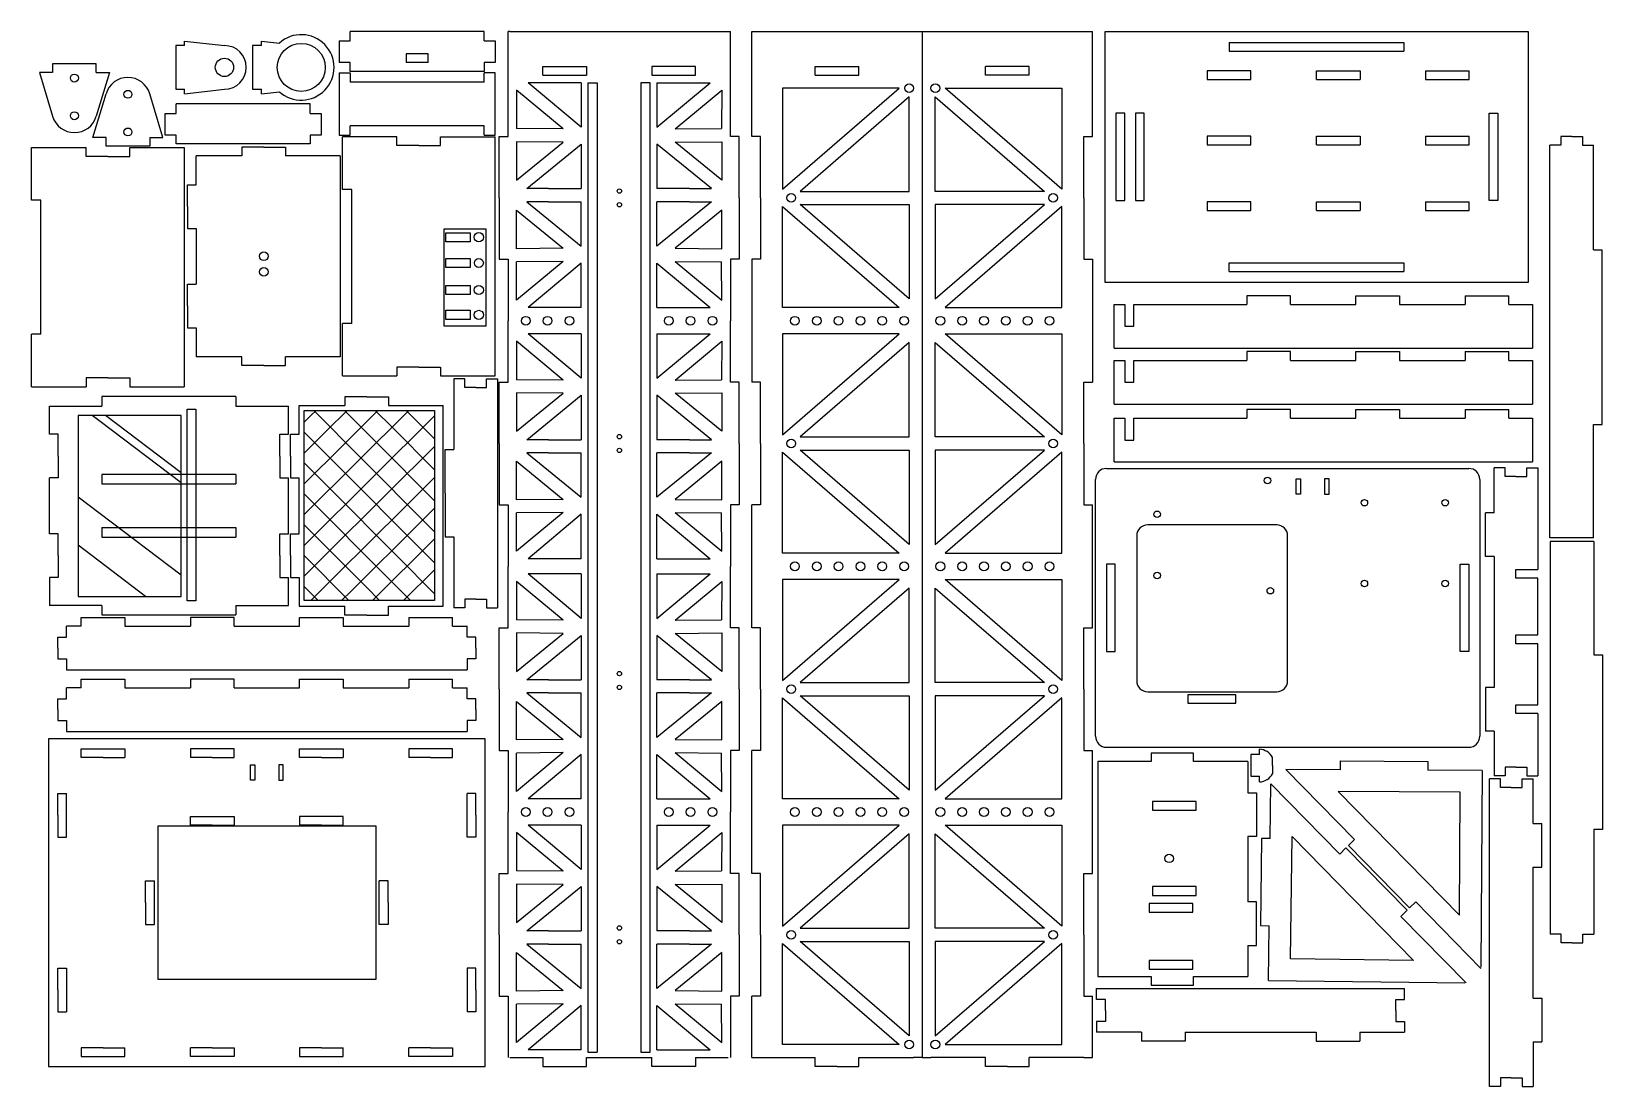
# Model space of a CAD drawing. Header units: inches. Extents: x 7 to 726, y 6 to 489.
import ezdxf

# ---------------------------------------------------------------- set-up
doc = ezdxf.new("R2010")
doc.units = ezdxf.units.IN
doc.header["$MEASUREMENT"] = 0

msp = doc.modelspace()

# ---------------------------------------------------------------- linework, layer by layer
for p, q in [((214.16, 489.46), (152.77, 489.46)), ((152.77, 485.16), (152.77, 489.46)), ((214.16, 485.16), (214.16, 489.46)), ((225.11, 469.46), (225.11, 489.46)), ((225.99, 489.46), (225.11, 489.46)), ((225.99, 489.46), (325.99, 489.46)), ((325.99, 489.46), (326.99, 489.46)), ((326.99, 469.46), (326.99, 489.46)), ((336.83, 469.46), (336.83, 489.46)), ((336.83, 489.46), (340.83, 489.46)), ((340.83, 489.46), (488.83, 489.46)), ((414.83, 489.46), (414.83, 19.46)), ((414.83, 489.46), (414.83, 19.46)), ((488.83, 489.46), (492.83, 489.46)), ((492.83, 469.46), (492.83, 489.46)), ((498.56, 469.46), (498.56, 489.46)), ((498.56, 489.46), (665.36, 489.46)), ((665.36, 489.46), (692.36, 489.46)), ((692.36, 489.46), (692.36, 374.46)), ((147.77, 485.16), (152.77, 485.16)), ((147.77, 485.16), (147.77, 475.16)), ((214.16, 485.16), (219.16, 485.16)), ((219.16, 485.16), (219.16, 475.16)), ((152.77, 475.16), (147.77, 475.16)), ((152.77, 471.16), (152.77, 475.16)), ((219.16, 475.16), (214.16, 475.16)), ((214.16, 475.16), (214.16, 471.16)), ((16.52, 470.58), (10.5, 470.58)), ((10.5, 470.58), (16.5, 450.58)), ((36.52, 474.58), (16.52, 474.58)), ((16.52, 474.58), (16.52, 470.58)), ((36.52, 470.58), (36.52, 474.58)), ((36.52, 470.58), (42.54, 470.58)), ((42.54, 470.58), (36.54, 450.58)), ((147.8, 470.53), (152.8, 470.53)), ((147.8, 470.53), (147.8, 441.93)), ((214.16, 471.16), (152.77, 471.16)), ((152.8, 470.53), (152.8, 466.23)), ((214.18, 466.23), (214.18, 470.53)), ((219.18, 470.53), (214.18, 470.53)), ((219.18, 441.93), (219.18, 470.53)), ((225.11, 441.34), (225.11, 469.46)), ((326.99, 441.34), (326.99, 469.46)), ((336.83, 441.34), (336.83, 469.46)), ((492.83, 441.34), (492.83, 469.46)), ((498.56, 439.46), (498.56, 469.46)), ((35, 440.92), (41, 460.92)), ((67.04, 440.92), (61.04, 460.92)), ((214.18, 466.23), (152.8, 466.23)), ((134.52, 456.23), (73.13, 456.23)), ((73.13, 451.93), (73.13, 456.23)), ((134.52, 451.93), (134.52, 456.23)), ((68.13, 441.93), (68.13, 451.93)), ((68.13, 451.93), (73.13, 451.93)), ((134.52, 451.93), (139.52, 451.93)), ((139.52, 451.93), (139.52, 441.93)), ((214.18, 446.23), (152.8, 446.23)), ((152.8, 441.93), (152.8, 446.23)), ((214.18, 441.93), (214.18, 446.23)), ((41.02, 440.92), (35, 440.92)), ((41.02, 436.92), (41.02, 440.92)), ((61.02, 440.92), (61.02, 436.92)), ((61.02, 440.92), (67.04, 440.92)), ((73.13, 441.93), (68.13, 441.93)), ((73.13, 437.93), (73.13, 441.93)), ((139.52, 441.93), (134.52, 441.93)), ((134.52, 441.93), (134.52, 437.93)), ((147.8, 441.93), (152.8, 441.93)), ((174.26, 441.16), (149.26, 441.16)), ((149.26, 417.1), (149.26, 441.16)), ((174.26, 437.16), (174.26, 441.16)), ((194.26, 437.16), (194.26, 441.16)), ((194.26, 441.16), (219.26, 441.16)), ((214.18, 441.93), (219.18, 441.93)), ((219.26, 331.66), (219.26, 441.16)), ((221.11, 413.21), (221.11, 441.34)), ((221.11, 441.34), (225.11, 441.34)), ((330.99, 441.34), (326.99, 441.34)), ((330.99, 413.21), (330.99, 441.34)), ((340.83, 441.34), (336.83, 441.34)), ((340.83, 413.21), (340.83, 441.34)), ((488.83, 413.21), (488.83, 441.34)), ((488.83, 441.34), (492.83, 441.34)), ((498.56, 374.46), (498.56, 439.46)), ((712.29, 441.29), (707.29, 441.29)), ((707.29, 441.29), (707.29, 437.29)), ((712.29, 441.29), (717.29, 441.29)), ((717.29, 441.29), (717.29, 437.29)), ((6.83, 412.18), (6.83, 436.24)), ((6.83, 436.24), (31.83, 436.24)), ((31.83, 432.24), (31.83, 436.24)), ((41.83, 432.24), (31.83, 432.24)), ((61.02, 436.92), (41.02, 436.92)), ((41.83, 432.24), (51.83, 432.24)), ((51.83, 432.24), (51.83, 436.24)), ((51.83, 436.24), (76.83, 436.24)), ((134.52, 437.93), (73.13, 437.93)), ((76.83, 436.24), (76.83, 326.74)), ((103.27, 432.49), (82.27, 432.49)), ((82.27, 419.26), (82.27, 432.49)), ((113.27, 436.49), (103.27, 436.49)), ((103.27, 436.49), (103.27, 432.49)), ((113.27, 436.49), (123.27, 436.49)), ((123.27, 436.49), (123.27, 432.49)), ((148.27, 432.49), (123.27, 432.49)), ((148.27, 432.49), (148.27, 340.49)), ((184.26, 437.16), (174.26, 437.16)), ((184.26, 437.16), (194.26, 437.16)), ((707.29, 437.29), (702.29, 437.29)), ((702.29, 257.49), (702.29, 437.29)), ((717.29, 437.29), (722.29, 437.29)), ((722.29, 389.39), (722.29, 437.29)), ((78.27, 409.26), (78.27, 419.26)), ((78.27, 419.26), (82.27, 419.26)), ((11.13, 412.18), (6.83, 412.18)), ((11.13, 350.8), (11.13, 412.18)), ((153.56, 417.1), (149.26, 417.1)), ((153.56, 355.72), (153.56, 417.1)), ((221.11, 413.21), (221.11, 385.09)), ((330.99, 413.21), (330.99, 385.09)), ((340.83, 413.21), (340.83, 385.09)), ((488.83, 413.21), (488.83, 385.09)), ((78.27, 409.26), (78.27, 399.26)), ((78.27, 399.26), (82.27, 399.26)), ((82.27, 399.26), (82.27, 373.71)), ((722.29, 389.39), (726.29, 389.39)), ((726.29, 309.39), (726.29, 389.39)), ((221.11, 385.09), (225.11, 385.09)), ((225.11, 385.09), (225.11, 356.96)), ((330.99, 385.09), (326.99, 385.09)), ((326.99, 385.09), (326.99, 356.96)), ((340.83, 385.09), (336.83, 385.09)), ((336.83, 385.09), (336.83, 328.84)), ((488.83, 385.09), (492.83, 385.09)), ((492.83, 385.09), (492.83, 328.84)), ((555.36, 374.46), (498.56, 374.46)), ((692.36, 374.46), (555.36, 374.46)), ((78.27, 363.71), (78.27, 373.71)), ((78.27, 373.71), (82.27, 373.71)), ((583.48, 368.41), (563.48, 368.41)), ((563.48, 368.41), (563.48, 364.41)), ((583.48, 364.41), (583.48, 368.41)), ((613.48, 368.41), (633.48, 368.41)), ((613.48, 364.41), (613.48, 368.41)), ((633.48, 368.41), (633.48, 364.41)), ((663.48, 368.41), (663.48, 364.41)), ((663.48, 368.41), (683.48, 368.41)), ((683.48, 364.41), (683.48, 368.41)), ((78.27, 363.71), (78.27, 353.71)), ((502.69, 364.41), (507.69, 364.41)), ((502.69, 344.41), (502.69, 364.41)), ((502.69, 364.41), (507.69, 364.41)), ((507.69, 364.41), (507.69, 354.41)), ((511.69, 354.41), (511.69, 364.41)), ((511.69, 364.41), (563.48, 364.41)), ((583.48, 364.41), (613.48, 364.41)), ((633.48, 364.41), (663.48, 364.41)), ((683.48, 364.41), (694.27, 364.41)), ((694.27, 364.41), (694.27, 344.41)), ((78.27, 353.71), (82.27, 353.71)), ((82.27, 353.71), (82.27, 340.49)), ((153.56, 355.72), (149.26, 355.72)), ((149.26, 331.66), (149.26, 355.72)), ((225.11, 328.84), (225.11, 356.96)), ((326.99, 328.84), (326.99, 356.96)), ((507.69, 354.41), (511.69, 354.41)), ((11.13, 350.8), (6.83, 350.8)), ((6.83, 326.74), (6.83, 350.8)), ((103.27, 340.49), (82.27, 340.49)), ((103.27, 336.49), (103.27, 340.49)), ((123.27, 336.49), (123.27, 340.49)), ((148.27, 340.49), (123.27, 340.49)), ((502.69, 344.41), (694.27, 344.41)), ((502.69, 338.79), (507.69, 338.79)), ((502.69, 318.79), (502.69, 338.79)), ((502.69, 338.79), (507.69, 338.79)), ((507.69, 338.79), (507.69, 328.79)), ((511.69, 338.79), (563.48, 338.79)), ((511.69, 328.79), (511.69, 338.79)), ((583.48, 342.79), (563.48, 342.79)), ((563.48, 342.79), (563.48, 338.79)), ((583.48, 338.79), (583.48, 342.79)), ((583.48, 338.79), (613.48, 338.79)), ((613.48, 342.79), (633.48, 342.79)), ((613.48, 338.79), (613.48, 342.79)), ((633.48, 342.79), (633.48, 338.79)), ((633.48, 338.79), (663.48, 338.79)), ((663.48, 342.79), (663.48, 338.79)), ((663.48, 342.79), (683.48, 342.79)), ((683.48, 338.79), (683.48, 342.79)), ((683.48, 338.79), (694.27, 338.79)), ((694.27, 338.79), (694.27, 318.79)), ((113.27, 336.49), (103.27, 336.49)), ((113.27, 336.49), (123.27, 336.49)), ((149.26, 331.66), (174.26, 331.66)), ((184.26, 335.66), (174.26, 335.66)), ((174.26, 335.66), (174.26, 331.66)), ((184.26, 335.66), (194.26, 335.66)), ((194.26, 335.66), (194.26, 331.66)), ((194.26, 331.66), (219.26, 331.66)), ((6.83, 326.74), (31.83, 326.74)), ((41.83, 330.74), (31.83, 330.74)), ((31.83, 330.74), (31.83, 326.74)), ((41.83, 330.74), (51.83, 330.74)), ((51.83, 330.74), (51.83, 326.74)), ((51.83, 326.74), (76.83, 326.74)), ((205.33, 330.41), (200.33, 330.41)), ((200.33, 330.41), (200.33, 297.91)), ((205.33, 326.41), (205.33, 330.41)), ((210.33, 326.41), (205.33, 326.41)), ((210.33, 326.41), (215.33, 326.41)), ((215.33, 326.41), (215.33, 330.41)), ((215.33, 330.41), (220.33, 330.41)), ((220.33, 330.41), (220.33, 225.41)), ((221.11, 300.71), (221.11, 328.84)), ((221.11, 328.84), (225.11, 328.84)), ((330.99, 328.84), (326.99, 328.84)), ((330.99, 300.71), (330.99, 328.84)), ((340.83, 328.84), (336.83, 328.84)), ((340.83, 300.71), (340.83, 328.84)), ((488.83, 300.71), (488.83, 328.84)), ((488.83, 328.84), (492.83, 328.84)), ((507.69, 328.79), (511.69, 328.79)), ((15.07, 317.89), (39.13, 317.89)), ((15.07, 304.97), (15.07, 317.89)), ((100.51, 322.19), (39.13, 322.19)), ((39.13, 322.19), (39.13, 317.89)), ((100.51, 322.19), (100.51, 317.89)), ((100.51, 317.89), (124.57, 317.89)), ((124.57, 304.97), (124.57, 317.89)), ((129.45, 318.17), (150.45, 318.17)), ((129.45, 304.95), (129.45, 318.17)), ((160.45, 322.17), (150.45, 322.17)), ((150.45, 322.17), (150.45, 318.17)), ((160.45, 322.17), (170.45, 322.17)), ((170.45, 322.17), (170.45, 318.17)), ((170.45, 318.17), (195.45, 318.17)), ((195.45, 226.17), (195.45, 318.17)), ((502.69, 318.79), (694.27, 318.79)), ((502.69, 312.26), (507.69, 312.26)), ((502.69, 292.26), (502.69, 312.26)), ((502.69, 312.26), (507.69, 312.26)), ((507.69, 312.26), (507.69, 302.26)), ((511.69, 312.26), (563.48, 312.26)), ((511.69, 302.26), (511.69, 312.26)), ((583.48, 316.26), (563.48, 316.26)), ((563.48, 316.26), (563.48, 312.26)), ((583.48, 312.26), (583.48, 316.26)), ((583.48, 312.26), (613.48, 312.26)), ((613.48, 316.26), (633.48, 316.26)), ((613.48, 312.26), (613.48, 316.26)), ((633.48, 316.26), (633.48, 312.26)), ((633.48, 312.26), (663.48, 312.26)), ((663.48, 316.26), (663.48, 312.26)), ((663.48, 316.26), (683.48, 316.26)), ((683.48, 312.26), (683.48, 316.26)), ((683.48, 312.26), (694.27, 312.26)), ((694.27, 312.26), (694.27, 292.26)), ((19.07, 304.97), (15.07, 304.97)), ((19.07, 294.97), (19.07, 304.97)), ((120.57, 294.97), (120.57, 304.97)), ((120.57, 304.97), (124.57, 304.97)), ((125.45, 294.95), (125.45, 304.95)), ((125.45, 304.95), (129.45, 304.95)), ((507.69, 302.26), (511.69, 302.26)), ((722.29, 257.49), (722.29, 309.39)), ((722.29, 309.39), (726.29, 309.39)), ((196.33, 277.91), (196.33, 297.91)), ((196.33, 297.91), (200.33, 297.91)), ((221.11, 300.71), (221.11, 272.59)), ((330.99, 300.71), (330.99, 272.59)), ((340.83, 300.71), (340.83, 272.59)), ((488.83, 300.71), (488.83, 272.59)), ((19.07, 294.97), (19.07, 284.97)), ((120.57, 294.97), (120.57, 284.97)), ((125.45, 294.95), (125.45, 284.95)), ((499.21, 289.3), (665.16, 289.3)), ((502.69, 292.26), (694.27, 292.26)), ((676.77, 269.04), (676.77, 289.54)), ((681.77, 289.54), (676.77, 289.54)), ((681.77, 285.54), (681.77, 289.54)), ((691.77, 285.54), (691.77, 289.54)), ((691.77, 289.54), (696.77, 289.54)), ((696.77, 289.54), (696.77, 243.04)), ((19.07, 284.97), (15.07, 284.97)), ((15.07, 259.41), (15.07, 284.97)), ((120.57, 284.97), (124.57, 284.97)), ((124.57, 259.41), (124.57, 284.97)), ((125.45, 284.95), (129.45, 284.95)), ((129.45, 259.39), (129.45, 284.95)), ((494.21, 166.61), (494.21, 284.3)), ((670.16, 284.3), (670.16, 166.61)), ((686.77, 285.54), (681.77, 285.54)), ((686.77, 285.54), (691.77, 285.54)), ((196.33, 277.91), (196.33, 257.91)), ((221.11, 272.59), (225.11, 272.59)), ((225.11, 272.59), (225.11, 244.46)), ((330.99, 272.59), (326.99, 272.59)), ((326.99, 272.59), (326.99, 244.46)), ((340.83, 272.59), (336.83, 272.59)), ((336.83, 216.34), (336.83, 272.59)), ((488.83, 272.59), (492.83, 272.59)), ((492.83, 216.34), (492.83, 272.59)), ((676.77, 269.04), (672.77, 269.04)), ((672.77, 249.04), (672.77, 269.04)), ((19.07, 259.41), (15.07, 259.41)), ((19.07, 249.41), (19.07, 259.41)), ((120.57, 249.41), (120.57, 259.41)), ((120.57, 259.41), (124.57, 259.41)), ((125.45, 249.39), (125.45, 259.39)), ((125.45, 259.39), (129.45, 259.39)), ((196.33, 257.91), (200.33, 257.91)), ((200.33, 257.91), (200.33, 225.41)), ((722.29, 257.49), (702.29, 257.49)), ((702.44, 255.85), (702.44, 76.05)), ((722.44, 255.85), (702.44, 255.85)), ((722.44, 255.85), (722.44, 203.95)), ((19.07, 249.41), (19.07, 239.41)), ((120.57, 249.41), (120.57, 239.41)), ((125.45, 249.39), (125.45, 239.39)), ((676.77, 249.04), (672.77, 249.04)), ((676.77, 249.04), (676.77, 189.04)), ((19.07, 239.41), (15.07, 239.41)), ((15.07, 239.41), (15.07, 226.49)), ((120.57, 239.41), (124.57, 239.41)), ((124.57, 226.49), (124.57, 239.41)), ((125.45, 239.39), (129.45, 239.39)), ((129.45, 239.39), (129.45, 226.17)), ((225.11, 216.34), (225.11, 244.46)), ((326.99, 216.34), (326.99, 244.46)), ((686.77, 239.04), (686.77, 243.04)), ((686.77, 243.04), (696.77, 243.04)), ((696.77, 239.04), (686.77, 239.04)), ((696.77, 213.04), (696.77, 239.04)), ((39.13, 226.49), (15.07, 226.49)), ((39.13, 226.49), (39.13, 222.19)), ((100.51, 226.49), (100.51, 222.19)), ((100.51, 226.49), (124.57, 226.49)), ((129.45, 226.17), (150.45, 226.17)), ((150.45, 222.17), (150.45, 226.17)), ((170.45, 222.17), (170.45, 226.17)), ((170.45, 226.17), (195.45, 226.17)), ((205.33, 225.41), (200.33, 225.41)), ((210.33, 229.41), (205.33, 229.41)), ((205.33, 229.41), (205.33, 225.41)), ((210.33, 229.41), (215.33, 229.41)), ((215.33, 229.41), (215.33, 225.41)), ((215.33, 225.41), (220.33, 225.41)), ((29.65, 217.04), (22.86, 217.04)), ((22.86, 212.04), (22.86, 217.04)), ((29.65, 221.04), (49.65, 221.04)), ((29.65, 217.04), (29.65, 221.04)), ((39.13, 222.19), (100.51, 222.19)), ((49.65, 221.04), (49.65, 217.04)), ((49.65, 217.04), (79.65, 217.04)), ((99.65, 221.04), (79.65, 221.04)), ((79.65, 221.04), (79.65, 217.04)), ((99.65, 217.04), (99.65, 221.04)), ((99.65, 217.04), (129.65, 217.04)), ((129.65, 221.04), (149.65, 221.04)), ((129.65, 217.04), (129.65, 221.04)), ((149.65, 221.04), (149.65, 217.04)), ((149.65, 217.04), (179.65, 217.04)), ((160.45, 222.17), (150.45, 222.17)), ((160.45, 222.17), (170.45, 222.17)), ((179.65, 221.04), (179.65, 217.04)), ((179.65, 221.04), (199.65, 221.04)), ((199.65, 217.04), (199.65, 221.04)), ((199.65, 217.04), (206.44, 217.04)), ((206.44, 212.04), (206.44, 217.04)), ((221.11, 188.21), (221.11, 216.34)), ((221.11, 216.34), (225.11, 216.34)), ((330.99, 216.34), (326.99, 216.34)), ((330.99, 188.21), (330.99, 216.34)), ((340.83, 216.34), (336.83, 216.34)), ((340.83, 188.21), (340.83, 216.34)), ((488.83, 188.21), (488.83, 216.34)), ((488.83, 216.34), (492.83, 216.34)), ((18.86, 207.04), (18.86, 212.04)), ((18.86, 212.04), (22.86, 212.04)), ((210.44, 212.04), (206.44, 212.04)), ((210.44, 207.04), (210.44, 212.04)), ((686.77, 209.04), (686.77, 213.04)), ((686.77, 213.04), (696.77, 213.04)), ((696.77, 209.04), (686.77, 209.04)), ((696.77, 181.04), (696.77, 209.04)), ((18.86, 207.04), (18.86, 202.04)), ((18.86, 202.04), (22.86, 202.04)), ((22.86, 202.04), (22.86, 197.04)), ((210.44, 202.04), (206.44, 202.04)), ((206.44, 202.04), (206.44, 197.04)), ((210.44, 207.04), (210.44, 202.04)), ((722.44, 203.95), (726.44, 203.95)), ((726.44, 203.95), (726.44, 123.95)), ((22.86, 197.04), (206.44, 197.04)), ((29.65, 188.83), (22.86, 188.83)), ((22.86, 183.83), (22.86, 188.83)), ((29.65, 192.83), (49.65, 192.83)), ((29.65, 188.83), (29.65, 192.83)), ((49.65, 192.83), (49.65, 188.83)), ((49.65, 188.83), (79.65, 188.83)), ((99.65, 192.83), (79.65, 192.83)), ((79.65, 192.83), (79.65, 188.83)), ((99.65, 188.83), (99.65, 192.83)), ((99.65, 188.83), (129.65, 188.83)), ((129.65, 192.83), (149.65, 192.83)), ((129.65, 188.83), (129.65, 192.83)), ((149.65, 192.83), (149.65, 188.83)), ((149.65, 188.83), (179.65, 188.83)), ((179.65, 192.83), (179.65, 188.83)), ((179.65, 192.83), (199.65, 192.83)), ((199.65, 188.83), (199.65, 192.83)), ((199.65, 188.83), (206.44, 188.83)), ((206.44, 183.83), (206.44, 188.83)), ((221.11, 188.21), (221.11, 160.09)), ((330.99, 188.21), (330.99, 160.09)), ((340.83, 188.21), (340.83, 160.09)), ((488.83, 188.21), (488.83, 160.09)), ((676.77, 189.04), (672.77, 189.04)), ((672.77, 189.04), (672.77, 169.04)), ((18.86, 178.83), (18.86, 183.83)), ((18.86, 183.83), (22.86, 183.83)), ((210.44, 183.83), (206.44, 183.83)), ((210.44, 178.83), (210.44, 183.83)), ((686.77, 177.04), (686.77, 181.04)), ((686.77, 181.04), (696.77, 181.04)), ((18.86, 178.83), (18.86, 173.83)), ((18.86, 173.83), (22.86, 173.83)), ((22.86, 173.83), (22.86, 168.83)), ((210.44, 173.83), (206.44, 173.83)), ((206.44, 173.83), (206.44, 168.83)), ((210.44, 178.83), (210.44, 173.83)), ((696.77, 177.04), (686.77, 177.04)), ((696.77, 177.04), (696.77, 148.54)), ((22.86, 168.83), (206.44, 168.83)), ((676.77, 169.04), (672.77, 169.04)), ((676.77, 169.04), (676.77, 148.54)), ((214.65, 165.46), (14.65, 165.46)), ((14.65, 165.46), (14.65, 15.46)), ((214.65, 15.46), (214.65, 165.46)), ((221.11, 160.09), (225.11, 160.09)), ((225.11, 160.09), (225.11, 131.96)), ((330.99, 160.09), (326.99, 160.09)), ((326.99, 160.09), (326.99, 131.96)), ((340.83, 160.09), (336.83, 160.09)), ((336.83, 103.84), (336.83, 160.09)), ((488.83, 160.09), (492.83, 160.09)), ((492.83, 103.84), (492.83, 160.09)), ((499.21, 161.61), (665.16, 161.61)), ((569.28, 158.34), (565.28, 158.34)), ((565.28, 158.34), (565.28, 148.34)), ((569.28, 158.34), (569.28, 160.72)), ((575.32, 153.22), (575.32, 156.97)), ((575.32, 153.22), (575.32, 149.48)), ((606.33, 151.33), (581.33, 151.49)), ((612.84, 119.36), (581.33, 151.49)), ((606.33, 151.33), (606.36, 155.33)), ((606.36, 155.33), (646.36, 155.07)), ((646.36, 155.07), (646.33, 151.07)), ((686.77, 152.54), (681.77, 152.54)), ((681.77, 152.54), (681.77, 148.54)), ((686.77, 152.54), (691.77, 152.54)), ((691.77, 152.54), (691.77, 148.54)), ((565.28, 148.34), (569.28, 148.34)), ((569.28, 145.73), (569.28, 148.34)), ((574.23, 119.84), (574.55, 144.84)), ((606.06, 112.71), (574.55, 144.84)), ((671.33, 150.91), (646.33, 151.07)), ((671.33, 150.91), (670.75, 60.91)), ((679.64, 147.2), (674.64, 147.2)), ((674.64, 6.2), (674.64, 147.2)), ((681.77, 148.54), (676.77, 148.54)), ((679.64, 143.2), (679.64, 147.2)), ((689.64, 143.2), (689.64, 147.2)), ((689.64, 147.2), (694.64, 147.2)), ((691.77, 148.54), (696.77, 148.54)), ((694.64, 126.7), (694.64, 147.2)), ((684.64, 143.2), (679.64, 143.2)), ((684.64, 143.2), (689.64, 143.2)), ((225.11, 103.84), (225.11, 131.96)), ((326.99, 103.84), (326.99, 131.96)), ((694.64, 126.7), (698.64, 126.7)), ((698.64, 106.7), (698.64, 126.7)), ((722.44, 123.95), (722.44, 76.05)), ((726.44, 123.95), (722.44, 123.95)), ((570.23, 119.89), (569.71, 79.9)), ((574.23, 119.84), (570.23, 119.89)), ((606.06, 112.71), (608.92, 115.51)), ((608.92, 115.51), (636.93, 86.96)), ((612.84, 119.36), (609.99, 116.56)), ((609.99, 116.56), (638, 88)), ((221.11, 75.71), (221.11, 103.84)), ((221.11, 103.84), (225.11, 103.84)), ((330.99, 103.84), (326.99, 103.84)), ((330.99, 75.71), (330.99, 103.84)), ((340.83, 103.84), (336.83, 103.84)), ((340.83, 75.71), (340.83, 103.84)), ((488.83, 75.71), (488.83, 103.84)), ((488.83, 103.84), (492.83, 103.84)), ((694.64, 106.7), (698.64, 106.7)), ((694.64, 46.7), (694.64, 106.7)), ((634.07, 84.15), (636.93, 86.96)), ((640.85, 90.8), (638, 88)), ((670.75, 60.32), (640.85, 90.8)), ((569.71, 79.9), (573.71, 79.84)), ((573.39, 54.85), (573.71, 79.84)), ((663.97, 53.68), (634.07, 84.15)), ((221.11, 75.71), (221.11, 47.59)), ((330.99, 75.71), (330.99, 47.59)), ((340.83, 75.71), (340.83, 47.59)), ((488.83, 75.71), (488.83, 47.59)), ((707.44, 76.05), (702.44, 76.05)), ((707.44, 72.05), (707.44, 76.05)), ((712.44, 72.05), (707.44, 72.05)), ((712.44, 72.05), (717.44, 72.05)), ((717.44, 72.05), (717.44, 76.05)), ((717.44, 76.05), (722.44, 76.05)), ((494.72, 46.05), (494.72, 51.05)), ((494.72, 51.05), (635.72, 51.05)), ((573.39, 54.85), (663.38, 53.68)), ((635.72, 46.05), (635.72, 51.05)), ((221.11, 47.59), (225.11, 47.59)), ((225.11, 47.59), (225.11, 19.46)), ((330.99, 47.59), (326.99, 47.59)), ((326.99, 47.59), (326.99, 19.46)), ((340.83, 47.59), (336.83, 47.59)), ((336.83, 19.46), (336.83, 47.59)), ((488.83, 47.59), (492.83, 47.59)), ((492.83, 19.46), (492.83, 47.59)), ((498.72, 46.05), (494.72, 46.05)), ((498.72, 41.05), (498.72, 46.05)), ((631.72, 41.05), (631.72, 46.05)), ((631.72, 46.05), (635.72, 46.05)), ((694.64, 46.7), (698.64, 46.7)), ((698.64, 46.7), (698.64, 26.7)), ((498.72, 36.05), (494.72, 36.05)), ((494.72, 36.05), (494.72, 31.05)), ((498.72, 41.05), (498.72, 36.05)), ((631.72, 41.05), (631.72, 36.05)), ((631.72, 36.05), (635.72, 36.05)), ((635.72, 36.05), (635.72, 31.05)), ((515.22, 31.05), (494.72, 31.05)), ((515.22, 31.05), (515.22, 27.05)), ((535.22, 31.05), (535.22, 27.05)), ((535.22, 31.05), (595.22, 31.05)), ((595.22, 31.05), (595.22, 27.05)), ((615.22, 31.05), (615.22, 27.05)), ((615.22, 31.05), (635.72, 31.05)), ((535.22, 27.05), (515.22, 27.05)), ((595.22, 27.05), (615.22, 27.05)), ((694.64, 26.7), (698.64, 26.7)), ((694.64, 26.7), (694.64, 6.2)), ((14.65, 15.46), (214.65, 15.46)), ((225.99, 19.46), (240.99, 19.46)), ((240.99, 19.46), (240.99, 15.46)), ((240.99, 15.46), (260.99, 15.46)), ((260.99, 15.46), (260.99, 19.46)), ((260.99, 19.46), (290.99, 19.46)), ((290.99, 15.46), (290.99, 19.46)), ((310.99, 15.46), (290.99, 15.46)), ((310.99, 19.46), (310.99, 15.46)), ((310.99, 19.46), (325.99, 19.46)), ((336.83, 19.46), (340.83, 19.46)), ((340.83, 19.46), (365.83, 19.46)), ((365.83, 15.46), (365.83, 19.46)), ((375.83, 15.46), (365.83, 15.46)), ((375.83, 15.46), (385.83, 15.46)), ((385.83, 15.46), (385.83, 19.46)), ((385.83, 19.46), (410.83, 19.46)), ((443.83, 19.46), (418.83, 19.46)), ((443.83, 15.46), (443.83, 19.46)), ((453.83, 15.46), (443.83, 15.46)), ((453.83, 15.46), (463.83, 15.46)), ((463.83, 15.46), (463.83, 19.46)), ((488.83, 19.46), (463.83, 19.46)), ((488.83, 19.46), (492.83, 19.46)), ((684.64, 10.2), (679.64, 10.2)), ((679.64, 10.2), (679.64, 6.2)), ((684.64, 10.2), (689.64, 10.2)), ((689.64, 10.2), (689.64, 6.2)), ((679.64, 6.2), (674.64, 6.2)), ((689.64, 6.2), (694.64, 6.2))]:
    msp.add_line(p, q)
at = {"color": 7, "linetype": 'Continuous', "lineweight": 25}
for p, q in [((72.98, 482.99), (72.98, 462.99)), ((76.98, 482.99), (72.98, 482.99)), ((76.98, 482.99), (76.98, 485.05)), ((76.98, 485.05), (95.27, 482.99)), ((108.16, 482.99), (108.16, 462.99)), ((112.16, 482.99), (108.16, 482.99)), ((112.16, 482.99), (112.16, 485.04)), ((112.16, 485.04), (120.39, 484.12)), ((72.98, 462.99), (76.98, 462.99)), ((76.98, 460.93), (76.98, 462.99)), ((76.98, 460.93), (95.27, 462.99)), ((108.16, 462.99), (112.16, 462.99)), ((112.16, 460.93), (112.16, 462.99)), ((112.16, 460.93), (120.39, 461.85)), ((519.64, 158.92), (519.64, 155.02)), ((539.14, 158.92), (519.64, 158.92)), ((539.14, 155.02), (539.14, 158.92)), ((495.27, 155.02), (495.27, 56.54)), ((519.64, 155.02), (495.27, 155.02)), ((564, 155.02), (539.14, 155.02)), ((495.27, 56.54), (519.64, 56.54)), ((519.64, 56.54), (519.64, 52.64)), ((519.64, 52.64), (539.14, 52.64)), ((539.14, 56.54), (564, 56.54)), ((539.14, 52.64), (539.14, 56.54))]:
    msp.add_line(p, q, dxfattribs=at)
at = {"color": 3}
for p, q in [((555.46, 484.46), (635.46, 484.46)), ((555.46, 484.46), (555.46, 480.46)), ((635.46, 484.46), (635.46, 480.46)), ((188.47, 479.16), (178.47, 479.16)), ((178.47, 479.16), (178.47, 475.16)), ((188.47, 475.16), (178.47, 475.16)), ((188.47, 475.16), (188.47, 479.16)), ((555.46, 480.46), (635.46, 480.46)), ((240.99, 469.46), (240.99, 473.46)), ((240.99, 473.46), (260.99, 473.46)), ((240.99, 469.46), (260.99, 469.46)), ((260.99, 473.46), (260.99, 469.46)), ((310.99, 473.46), (290.99, 473.46)), ((290.99, 473.46), (290.99, 469.46)), ((290.99, 469.46), (310.99, 469.46)), ((310.99, 469.46), (310.99, 473.46)), ((365.83, 469.46), (365.83, 473.46)), ((365.83, 473.46), (385.83, 473.46)), ((365.83, 469.46), (385.83, 469.46)), ((385.83, 469.46), (385.83, 473.46)), ((443.83, 469.46), (443.83, 473.46)), ((463.83, 473.46), (443.83, 473.46)), ((463.83, 469.46), (443.83, 469.46)), ((463.83, 469.46), (463.83, 473.46)), ((565.36, 471.46), (545.36, 471.46)), ((545.36, 471.46), (545.36, 467.46)), ((565.36, 467.46), (565.36, 471.46)), ((595.36, 471.46), (615.36, 471.46)), ((595.36, 467.46), (595.36, 471.46)), ((615.36, 471.46), (615.36, 467.46)), ((645.36, 471.46), (645.36, 467.46)), ((645.36, 471.46), (665.36, 471.46)), ((665.36, 467.46), (665.36, 471.46)), ((261.69, 465.96), (265.99, 465.96)), ((261.69, 465.96), (261.69, 21.96)), ((265.99, 465.96), (265.99, 131.96)), ((290.29, 465.96), (285.99, 465.96)), ((285.99, 465.96), (285.99, 131.96)), ((290.29, 21.96), (290.29, 465.96)), ((350.83, 463.46), (350.83, 417.18)), ((350.83, 417.18), (404.25, 463.46)), ((404.25, 463.46), (350.83, 463.46)), ((478.83, 417.18), (425.41, 463.46)), ((425.41, 463.46), (478.83, 463.46)), ((478.83, 463.46), (478.83, 417.18)), ((545.36, 467.46), (565.36, 467.46)), ((595.36, 467.46), (615.36, 467.46)), ((645.36, 467.46), (665.36, 467.46)), ((408.83, 459.49), (358.87, 416.21)), ((408.83, 416.21), (408.83, 459.49)), ((420.83, 416.21), (420.83, 459.49)), ((420.83, 459.49), (470.78, 416.21)), ((503.56, 451.96), (503.56, 411.96)), ((507.56, 451.96), (503.56, 451.96)), ((507.56, 411.96), (507.56, 451.96)), ((512.49, 451.96), (512.49, 411.96)), ((516.49, 451.96), (512.49, 451.96)), ((516.49, 411.96), (516.49, 451.96)), ((674.44, 411.96), (674.44, 451.96)), ((674.44, 451.96), (678.44, 451.96)), ((678.44, 451.96), (678.44, 411.96)), ((565.36, 441.46), (545.36, 441.46)), ((545.36, 441.46), (545.36, 437.46)), ((565.36, 437.46), (565.36, 441.46)), ((595.36, 441.46), (615.36, 441.46)), ((595.36, 437.46), (595.36, 441.46)), ((615.36, 441.46), (615.36, 437.46)), ((645.36, 441.46), (645.36, 437.46)), ((645.36, 441.46), (665.36, 441.46)), ((665.36, 437.46), (665.36, 441.46)), ((545.36, 437.46), (565.36, 437.46)), ((595.36, 437.46), (615.36, 437.46)), ((645.36, 437.46), (665.36, 437.46)), ((358.87, 416.21), (408.83, 416.21)), ((358.87, 410.21), (408.83, 410.21)), ((408.83, 366.93), (358.87, 410.21)), ((408.83, 410.21), (408.83, 366.93)), ((470.78, 416.21), (420.83, 416.21)), ((470.78, 410.21), (420.83, 410.21)), ((420.83, 410.21), (420.83, 366.93)), ((420.83, 366.93), (470.78, 410.21)), ((503.56, 411.96), (507.56, 411.96)), ((512.49, 411.96), (516.49, 411.96)), ((565.36, 411.46), (545.36, 411.46)), ((545.36, 411.46), (545.36, 407.46)), ((565.36, 407.46), (565.36, 411.46)), ((595.36, 411.46), (615.36, 411.46)), ((595.36, 407.46), (595.36, 411.46)), ((615.36, 411.46), (615.36, 407.46)), ((645.36, 411.46), (645.36, 407.46)), ((645.36, 411.46), (665.36, 411.46)), ((665.36, 407.46), (665.36, 411.46)), ((678.44, 411.96), (674.44, 411.96)), ((350.83, 362.96), (350.83, 409.24)), ((350.83, 409.24), (404.25, 362.96)), ((478.83, 409.24), (425.41, 362.96)), ((478.83, 362.96), (478.83, 409.24)), ((545.36, 407.46), (565.36, 407.46)), ((595.36, 407.46), (615.36, 407.46)), ((645.36, 407.46), (665.36, 407.46)), ((555.46, 379.46), (555.46, 383.46)), ((555.46, 383.46), (635.46, 383.46)), ((635.46, 383.46), (635.46, 379.46)), ((555.46, 379.46), (635.46, 379.46)), ((404.25, 362.96), (350.83, 362.96)), ((425.41, 362.96), (478.83, 362.96)), ((350.83, 350.96), (350.83, 304.68)), ((350.83, 304.68), (404.25, 350.96)), ((404.25, 350.96), (350.83, 350.96)), ((408.83, 346.99), (358.87, 303.71)), ((408.83, 303.71), (408.83, 346.99)), ((420.83, 303.71), (420.83, 346.99)), ((420.83, 346.99), (470.78, 303.71)), ((478.83, 304.68), (425.41, 350.96)), ((425.41, 350.96), (478.83, 350.96)), ((478.83, 350.96), (478.83, 304.68)), ((358.87, 303.71), (408.83, 303.71)), ((470.78, 303.71), (420.83, 303.71)), ((350.83, 250.46), (350.83, 296.74)), ((350.83, 296.74), (404.25, 250.46)), ((358.87, 297.71), (408.83, 297.71)), ((408.83, 254.43), (358.87, 297.71)), ((408.83, 297.71), (408.83, 254.43)), ((470.78, 297.71), (420.83, 297.71)), ((420.83, 297.71), (420.83, 254.43)), ((420.83, 254.43), (470.78, 297.71)), ((478.83, 296.74), (425.41, 250.46)), ((478.83, 250.46), (478.83, 296.74)), ((100.51, 286.49), (39.13, 286.49)), ((39.13, 286.49), (39.13, 282.19)), ((39.13, 282.19), (100.51, 282.19)), ((100.51, 286.49), (100.51, 282.19)), ((39.13, 262.19), (100.51, 262.19)), ((39.13, 262.19), (39.13, 257.89)), ((100.51, 262.19), (100.51, 257.89)), ((39.13, 257.89), (100.51, 257.89)), ((404.25, 250.46), (350.83, 250.46)), ((425.41, 250.46), (478.83, 250.46)), ((499.21, 245.46), (499.21, 205.46)), ((503.21, 245.46), (499.21, 245.46)), ((503.21, 205.46), (503.21, 245.46)), ((661.16, 205.46), (661.16, 245.46)), ((661.16, 245.46), (665.16, 245.46)), ((665.16, 245.46), (665.16, 205.46)), ((350.83, 238.46), (350.83, 192.18)), ((350.83, 192.18), (404.25, 238.46)), ((404.25, 238.46), (350.83, 238.46)), ((478.83, 192.18), (425.41, 238.46)), ((425.41, 238.46), (478.83, 238.46)), ((478.83, 238.46), (478.83, 192.18)), ((408.83, 234.49), (358.87, 191.21)), ((408.83, 191.21), (408.83, 234.49)), ((420.83, 191.21), (420.83, 234.49)), ((420.83, 234.49), (470.78, 191.21)), ((499.21, 205.46), (503.21, 205.46)), ((665.16, 205.46), (661.16, 205.46)), ((358.87, 191.21), (408.83, 191.21)), ((470.78, 191.21), (420.83, 191.21)), ((350.83, 137.96), (350.83, 184.24)), ((350.83, 184.24), (404.25, 137.96)), ((358.87, 185.21), (408.83, 185.21)), ((408.83, 141.93), (358.87, 185.21)), ((408.83, 185.21), (408.83, 141.93)), ((470.78, 185.21), (420.83, 185.21)), ((420.83, 185.21), (420.83, 141.93)), ((420.83, 141.93), (470.78, 185.21)), ((478.83, 184.24), (425.41, 137.96)), ((478.83, 137.96), (478.83, 184.24)), ((558.51, 185.63), (536.5, 185.63)), ((536.5, 185.63), (536.5, 181.76)), ((536.5, 181.76), (547.64, 181.76)), ((547.64, 181.76), (558.51, 181.76)), ((558.51, 181.76), (558.51, 185.63)), ((29.65, 160.96), (49.65, 160.96)), ((29.65, 156.96), (29.65, 160.96)), ((49.65, 160.96), (49.65, 156.96)), ((99.65, 160.96), (79.65, 160.96)), ((79.65, 160.96), (79.65, 156.96)), ((99.65, 156.96), (99.65, 160.96)), ((129.65, 160.96), (149.65, 160.96)), ((129.65, 156.96), (129.65, 160.96)), ((149.65, 160.96), (149.65, 156.96)), ((199.65, 160.96), (179.65, 160.96)), ((179.65, 160.96), (179.65, 156.96)), ((199.65, 156.96), (199.65, 160.96)), ((39.65, 156.96), (29.65, 156.96)), ((39.65, 156.96), (49.65, 156.96)), ((89.65, 156.96), (79.65, 156.96)), ((89.65, 156.96), (99.65, 156.96)), ((139.65, 156.96), (129.65, 156.96)), ((139.65, 156.96), (149.65, 156.96)), ((189.65, 156.96), (179.65, 156.96)), ((189.65, 156.96), (199.65, 156.96)), ((18.86, 130.46), (18.86, 140.46)), ((18.86, 140.46), (22.86, 140.46)), ((22.86, 120.46), (22.86, 140.46)), ((210.44, 140.46), (206.44, 140.46)), ((206.44, 120.46), (206.44, 140.46)), ((210.44, 130.46), (210.44, 140.46)), ((404.25, 137.96), (350.83, 137.96)), ((425.41, 137.96), (478.83, 137.96)), ((661.27, 140.97), (605.3, 141.33)), ((660.9, 84.64), (605.3, 141.33)), ((660.9, 84.64), (661.27, 140.97)), ((18.86, 130.46), (18.86, 120.46)), ((79.65, 125.96), (79.65, 129.96)), ((79.65, 129.96), (99.65, 129.96)), ((99.65, 129.96), (99.65, 125.96)), ((149.65, 129.96), (129.65, 129.96)), ((129.65, 129.96), (129.65, 125.96)), ((149.65, 125.96), (149.65, 129.96)), ((210.44, 130.46), (210.44, 120.46)), ((265.99, 131.96), (265.99, 21.96)), ((285.99, 131.96), (285.99, 21.96)), ((89.65, 125.96), (79.65, 125.96)), ((89.65, 125.96), (99.65, 125.96)), ((139.65, 125.96), (129.65, 125.96)), ((139.65, 125.96), (149.65, 125.96)), ((350.83, 125.96), (350.83, 79.68)), ((350.83, 79.68), (404.25, 125.96)), ((404.25, 125.96), (350.83, 125.96)), ((478.83, 79.68), (425.41, 125.96)), ((425.41, 125.96), (478.83, 125.96)), ((478.83, 125.96), (478.83, 79.68)), ((18.86, 120.46), (22.86, 120.46)), ((210.44, 120.46), (206.44, 120.46)), ((408.83, 121.99), (358.87, 78.71)), ((408.83, 78.71), (408.83, 121.99)), ((420.83, 78.71), (420.83, 121.99)), ((420.83, 121.99), (470.78, 78.71)), ((583.52, 64.72), (584.24, 120.68)), ((639.85, 63.99), (584.24, 120.68)), ((59.15, 90.46), (59.15, 100.46)), ((59.15, 100.46), (63.15, 100.46)), ((63.15, 80.46), (63.15, 100.46)), ((170.15, 100.46), (166.15, 100.46)), ((166.15, 80.46), (166.15, 100.46)), ((170.15, 90.46), (170.15, 100.46)), ((59.15, 90.46), (59.15, 80.46)), ((170.15, 90.46), (170.15, 80.46)), ((59.15, 80.46), (63.15, 80.46)), ((170.15, 80.46), (166.15, 80.46)), ((358.87, 78.71), (408.83, 78.71)), ((358.87, 72.71), (408.83, 72.71)), ((408.83, 29.43), (358.87, 72.71)), ((408.83, 72.71), (408.83, 29.43)), ((470.78, 78.71), (420.83, 78.71)), ((470.78, 72.71), (420.83, 72.71)), ((420.83, 72.71), (420.83, 29.43)), ((420.83, 29.43), (470.78, 72.71)), ((350.83, 25.46), (350.83, 71.74)), ((350.83, 71.74), (404.25, 25.46)), ((478.83, 71.74), (425.41, 25.46)), ((478.83, 25.46), (478.83, 71.74)), ((18.86, 50.46), (18.86, 60.46)), ((18.86, 60.46), (22.86, 60.46)), ((22.86, 60.46), (22.86, 40.46)), ((210.44, 60.46), (206.44, 60.46)), ((206.44, 60.46), (206.44, 40.46)), ((210.44, 50.46), (210.44, 60.46)), ((639.85, 63.99), (583.52, 64.72)), ((18.86, 50.46), (18.86, 40.46)), ((210.44, 50.46), (210.44, 40.46)), ((18.86, 40.46), (22.86, 40.46)), ((210.44, 40.46), (206.44, 40.46)), ((39.65, 23.96), (29.65, 23.96)), ((29.65, 23.96), (29.65, 19.96)), ((39.65, 23.96), (49.65, 23.96)), ((49.65, 19.96), (49.65, 23.96)), ((79.65, 19.96), (79.65, 23.96)), ((89.65, 23.96), (79.65, 23.96)), ((89.65, 23.96), (99.65, 23.96)), ((99.65, 23.96), (99.65, 19.96)), ((139.65, 23.96), (129.65, 23.96)), ((129.65, 23.96), (129.65, 19.96)), ((139.65, 23.96), (149.65, 23.96)), ((149.65, 19.96), (149.65, 23.96)), ((179.65, 19.96), (179.65, 23.96)), ((189.65, 23.96), (179.65, 23.96)), ((189.65, 23.96), (199.65, 23.96)), ((199.65, 23.96), (199.65, 19.96)), ((261.69, 21.96), (265.99, 21.96)), ((285.99, 21.96), (290.29, 21.96)), ((404.25, 25.46), (350.83, 25.46)), ((425.41, 25.46), (478.83, 25.46)), ((29.65, 19.96), (49.65, 19.96)), ((99.65, 19.96), (79.65, 19.96)), ((129.65, 19.96), (149.65, 19.96)), ((199.65, 19.96), (179.65, 19.96))]:
    msp.add_line(p, q, dxfattribs=at)
at = {"color": 1}
for p, q in [((250.32, 444.78), (228.99, 462.56)), ((228.99, 462.56), (229.01, 444.96)), ((258.69, 445.62), (234.27, 465.96)), ((258.69, 465.96), (234.27, 465.96)), ((258.69, 465.96), (258.69, 445.62)), ((293.29, 465.96), (293.29, 445.62)), ((293.29, 445.62), (317.7, 465.96)), ((293.29, 465.96), (317.7, 465.96)), ((301.66, 444.78), (322.99, 462.56)), ((322.99, 462.56), (322.96, 444.96)), ((250.32, 444.78), (229.01, 444.96)), ((301.66, 444.78), (322.96, 444.96)), ((250.36, 438.78), (228.96, 438.96)), ((228.96, 438.96), (228.99, 421.33)), ((228.99, 421.33), (250.36, 438.78)), ((228.99, 421.33), (250.36, 438.78)), ((233.73, 417.46), (258.69, 437.84)), ((258.69, 437.84), (258.69, 417.46)), ((293.29, 437.84), (293.29, 417.46)), ((318.25, 417.46), (293.29, 437.84)), ((301.62, 438.78), (323.01, 438.96)), ((322.99, 421.33), (301.62, 438.78)), ((322.99, 421.33), (301.62, 438.78)), ((323.01, 438.96), (322.99, 421.33)), ((243.73, 417.46), (233.73, 417.46)), ((243.73, 417.46), (258.69, 417.46)), ((308.24, 417.46), (293.29, 417.46)), ((308.24, 417.46), (318.25, 417.46)), ((243.73, 411.46), (233.73, 411.46)), ((233.73, 411.46), (258.69, 391.08)), ((243.73, 411.46), (258.69, 411.46)), ((258.69, 391.08), (258.69, 411.46)), ((308.24, 411.46), (293.29, 411.46)), ((293.29, 391.08), (293.29, 411.46)), ((318.25, 411.46), (293.29, 391.08)), ((308.24, 411.46), (318.25, 411.46)), ((228.96, 389.96), (228.99, 407.59)), ((228.99, 407.59), (250.36, 390.14)), ((228.99, 407.59), (250.36, 390.14)), ((322.99, 407.59), (301.62, 390.14)), ((322.99, 407.59), (301.62, 390.14)), ((323.01, 389.96), (322.99, 407.59)), ((250.36, 390.14), (228.96, 389.96)), ((301.62, 390.14), (323.01, 389.96)), ((250.32, 384.14), (228.99, 366.37)), ((228.99, 366.37), (229.01, 383.96)), ((250.32, 384.14), (229.01, 383.96)), ((258.69, 383.31), (234.27, 362.96)), ((258.69, 362.96), (258.69, 383.31)), ((293.29, 362.96), (293.29, 383.31)), ((293.29, 383.31), (317.7, 362.96)), ((301.66, 384.14), (322.99, 366.37)), ((301.66, 384.14), (322.96, 383.96)), ((322.99, 366.37), (322.96, 383.96)), ((258.69, 362.96), (234.27, 362.96)), ((293.29, 362.96), (317.7, 362.96)), ((250.32, 329.78), (228.99, 347.56)), ((228.99, 347.56), (229.01, 329.96)), ((258.69, 330.62), (234.27, 350.96)), ((258.69, 350.96), (234.27, 350.96)), ((258.69, 350.96), (258.69, 330.62)), ((293.29, 350.96), (293.29, 330.62)), ((293.29, 330.62), (317.7, 350.96)), ((293.29, 350.96), (317.7, 350.96)), ((301.66, 329.78), (322.99, 347.56)), ((322.99, 347.56), (322.96, 329.96)), ((250.36, 323.78), (228.96, 323.96)), ((228.96, 323.96), (228.99, 306.33)), ((250.32, 329.78), (229.01, 329.96)), ((301.62, 323.78), (323.01, 323.96)), ((301.66, 329.78), (322.96, 329.96)), ((323.01, 323.96), (322.99, 306.33)), ((228.99, 306.33), (250.36, 323.78)), ((228.99, 306.33), (250.36, 323.78)), ((233.73, 302.46), (258.69, 322.84)), ((258.69, 322.84), (258.69, 302.46)), ((293.29, 322.84), (293.29, 302.46)), ((318.25, 302.46), (293.29, 322.84)), ((322.99, 306.33), (301.62, 323.78)), ((322.99, 306.33), (301.62, 323.78)), ((38.37, 310.78), (34.64, 313.62)), ((75.34, 282.67), (38.37, 310.78)), ((75.34, 287.28), (40.69, 313.62)), ((78.16, 228.66), (78.16, 316.49)), ((78.16, 316.49), (82.09, 316.49)), ((82.09, 316.49), (82.09, 228.66)), ((131.75, 310.46), (135.03, 313.72)), ((135.03, 313.72), (137.2, 315.88)), ((157.81, 294.07), (136.11, 315.88)), ((142.09, 306.63), (151.38, 315.88)), ((149.14, 299.54), (165.56, 315.88)), ((164.9, 301.12), (150.22, 315.88)), ((156.19, 292.45), (179.74, 315.88)), ((163.24, 285.36), (191.45, 313.42)), ((171.99, 308.17), (164.32, 315.88)), ((179.08, 315.22), (178.42, 315.88)), ((191.45, 302.79), (179.08, 315.22)), ((131.75, 296.36), (142.09, 306.63)), ((150.72, 287.01), (131.75, 305.88)), ((191.45, 288.61), (171.99, 308.17)), ((243.73, 302.46), (233.73, 302.46)), ((243.73, 302.46), (258.69, 302.46)), ((308.24, 302.46), (293.29, 302.46)), ((308.24, 302.46), (318.25, 302.46)), ((131.75, 282.25), (149.14, 299.54)), ((191.45, 274.43), (164.9, 301.12)), ((170.29, 278.27), (191.45, 299.32)), ((243.73, 296.46), (233.73, 296.46)), ((233.73, 296.46), (258.69, 276.08)), ((243.73, 296.46), (258.69, 296.46)), ((258.69, 276.08), (258.69, 296.46)), ((308.24, 296.46), (293.29, 296.46)), ((293.29, 276.08), (293.29, 296.46)), ((318.25, 296.46), (293.29, 276.08)), ((308.24, 296.46), (318.25, 296.46)), ((131.75, 268.15), (156.19, 292.45)), ((143.63, 279.96), (131.75, 291.9)), ((188.65, 263.07), (157.81, 294.07)), ((228.96, 274.96), (228.99, 292.59)), ((228.99, 292.59), (250.36, 275.14)), ((228.99, 292.59), (250.36, 275.14)), ((322.99, 292.59), (301.62, 275.14)), ((322.99, 292.59), (301.62, 275.14)), ((323.01, 274.96), (322.99, 292.59)), ((132.24, 254.53), (163.24, 285.36)), ((181.56, 256.01), (150.72, 287.01)), ((177.35, 271.18), (191.45, 285.21)), ((38.37, 268.46), (28.22, 276.19)), ((129.49, 280), (129.45, 280.04)), ((129.45, 279.96), (129.49, 280)), ((136.54, 272.91), (131.75, 277.72)), ((139.29, 247.44), (170.29, 278.27)), ((174.47, 248.96), (143.63, 279.96)), ((250.36, 275.14), (228.96, 274.96)), ((301.62, 275.14), (323.01, 274.96)), ((75.34, 240.36), (38.37, 268.46)), ((167.38, 241.91), (136.54, 272.91)), ((146.35, 240.35), (177.35, 271.18)), ((184.4, 264.09), (191.45, 271.11)), ((250.32, 269.14), (228.99, 251.37)), ((228.99, 251.37), (229.01, 268.96)), ((250.32, 269.14), (229.01, 268.96)), ((258.69, 268.31), (234.27, 247.96)), ((258.69, 247.96), (258.69, 268.31)), ((293.29, 247.96), (293.29, 268.31)), ((293.29, 268.31), (317.7, 247.96)), ((301.66, 269.14), (322.99, 251.37)), ((301.66, 269.14), (322.96, 268.96)), ((322.99, 251.37), (322.96, 268.96)), ((160.29, 234.86), (131.75, 263.54)), ((153.4, 233.26), (184.4, 264.09)), ((188.65, 263.07), (191.45, 260.25)), ((577.19, 263.46), (518.09, 263.46)), ((59.05, 230.73), (28.22, 254.17)), ((132.24, 254.53), (131.75, 254.04)), ((163.09, 228.8), (191.45, 257)), ((181.56, 256.01), (191.45, 246.07)), ((513.09, 258.46), (513.09, 192.06)), ((582.19, 192.06), (582.19, 258.46)), ((152.21, 228.8), (131.75, 249.36)), ((139.29, 247.44), (131.75, 239.94)), ((174.47, 248.96), (191.45, 231.89)), ((258.69, 247.96), (234.27, 247.96)), ((293.29, 247.96), (317.7, 247.96)), ((146.35, 240.35), (134.73, 228.8)), ((167.38, 241.91), (180.42, 228.8)), ((177.27, 228.8), (191.45, 242.9)), ((250.32, 219.78), (228.99, 237.56)), ((228.99, 237.56), (229.01, 219.96)), ((258.69, 220.62), (234.27, 240.96)), ((258.69, 240.96), (234.27, 240.96)), ((258.69, 240.96), (258.69, 220.62)), ((293.29, 240.96), (293.29, 220.62)), ((293.29, 220.62), (317.7, 240.96)), ((293.29, 240.96), (317.7, 240.96)), ((301.66, 219.78), (322.99, 237.56)), ((322.99, 237.56), (322.96, 219.96)), ((138.11, 228.8), (131.75, 235.18)), ((153.4, 233.26), (148.91, 228.8)), ((160.29, 234.86), (166.32, 228.8)), ((82.09, 228.66), (78.16, 228.66)), ((250.32, 219.78), (229.01, 219.96)), ((301.66, 219.78), (322.96, 219.96)), ((250.36, 213.78), (228.96, 213.96)), ((228.96, 213.96), (228.99, 196.33)), ((228.99, 196.33), (250.36, 213.78)), ((228.99, 196.33), (250.36, 213.78)), ((233.73, 192.46), (258.69, 212.84)), ((258.69, 212.84), (258.69, 192.46)), ((293.29, 212.84), (293.29, 192.46)), ((318.25, 192.46), (293.29, 212.84)), ((301.62, 213.78), (323.01, 213.96)), ((322.99, 196.33), (301.62, 213.78)), ((322.99, 196.33), (301.62, 213.78)), ((323.01, 213.96), (322.99, 196.33)), ((243.73, 192.46), (233.73, 192.46)), ((243.73, 192.46), (258.69, 192.46)), ((308.24, 192.46), (293.29, 192.46)), ((308.24, 192.46), (318.25, 192.46)), ((228.96, 164.96), (228.99, 182.59)), ((228.99, 182.59), (250.36, 165.14)), ((228.99, 182.59), (250.36, 165.14)), ((243.73, 186.46), (233.73, 186.46)), ((233.73, 186.46), (258.69, 166.08)), ((243.73, 186.46), (258.69, 186.46)), ((258.69, 166.08), (258.69, 186.46)), ((308.24, 186.46), (293.29, 186.46)), ((293.29, 166.08), (293.29, 186.46)), ((318.25, 186.46), (293.29, 166.08)), ((322.99, 182.59), (301.62, 165.14)), ((322.99, 182.59), (301.62, 165.14)), ((308.24, 186.46), (318.25, 186.46)), ((323.01, 164.96), (322.99, 182.59)), ((518.09, 187.06), (577.19, 187.06)), ((250.36, 165.14), (228.96, 164.96)), ((250.32, 159.14), (228.99, 141.37)), ((228.99, 141.37), (229.01, 158.96)), ((250.32, 159.14), (229.01, 158.96)), ((301.62, 165.14), (323.01, 164.96)), ((301.66, 159.14), (322.99, 141.37)), ((301.66, 159.14), (322.96, 158.96)), ((322.99, 141.37), (322.96, 158.96)), ((258.69, 158.31), (234.27, 137.96)), ((258.69, 137.96), (258.69, 158.31)), ((293.29, 137.96), (293.29, 158.31)), ((293.29, 158.31), (317.7, 137.96)), ((258.69, 137.96), (234.27, 137.96)), ((293.29, 137.96), (317.7, 137.96)), ((164.65, 125.46), (64.65, 125.46)), ((64.65, 125.46), (64.65, 55.46)), ((164.65, 90.46), (164.65, 125.46)), ((250.32, 104.78), (228.99, 122.56)), ((228.99, 122.56), (229.01, 104.96)), ((258.69, 105.62), (234.27, 125.96)), ((258.69, 125.96), (234.27, 125.96)), ((258.69, 125.96), (258.69, 105.62)), ((293.29, 125.96), (293.29, 105.62)), ((293.29, 105.62), (317.7, 125.96)), ((293.29, 125.96), (317.7, 125.96)), ((301.66, 104.78), (322.99, 122.56)), ((322.99, 122.56), (322.96, 104.96)), ((250.32, 104.78), (229.01, 104.96)), ((301.66, 104.78), (322.96, 104.96)), ((250.36, 98.78), (228.96, 98.96)), ((228.96, 98.96), (228.99, 81.33)), ((228.99, 81.33), (250.36, 98.78)), ((228.99, 81.33), (250.36, 98.78)), ((233.73, 77.46), (258.69, 97.84)), ((258.69, 97.84), (258.69, 77.46)), ((293.29, 97.84), (293.29, 77.46)), ((318.25, 77.46), (293.29, 97.84)), ((301.62, 98.78), (323.01, 98.96)), ((322.99, 81.33), (301.62, 98.78)), ((322.99, 81.33), (301.62, 98.78)), ((323.01, 98.96), (322.99, 81.33)), ((164.65, 55.46), (164.65, 90.46)), ((243.73, 77.46), (233.73, 77.46)), ((243.73, 77.46), (258.69, 77.46)), ((308.24, 77.46), (293.29, 77.46)), ((308.24, 77.46), (318.25, 77.46)), ((228.96, 49.96), (228.99, 67.59)), ((228.99, 67.59), (250.36, 50.14)), ((228.99, 67.59), (250.36, 50.14)), ((243.73, 71.46), (233.73, 71.46)), ((233.73, 71.46), (258.69, 51.08)), ((243.73, 71.46), (258.69, 71.46)), ((258.69, 51.08), (258.69, 71.46)), ((308.24, 71.46), (293.29, 71.46)), ((293.29, 51.08), (293.29, 71.46)), ((318.25, 71.46), (293.29, 51.08)), ((322.99, 67.59), (301.62, 50.14)), ((322.99, 67.59), (301.62, 50.14)), ((308.24, 71.46), (318.25, 71.46)), ((323.01, 49.96), (322.99, 67.59)), ((64.65, 55.46), (164.65, 55.46)), ((250.36, 50.14), (228.96, 49.96)), ((250.32, 44.14), (228.99, 26.37)), ((228.99, 26.37), (229.01, 43.96)), ((250.32, 44.14), (229.01, 43.96)), ((258.69, 43.31), (234.27, 22.96)), ((258.69, 22.96), (258.69, 43.31)), ((293.29, 22.96), (293.29, 43.31)), ((293.29, 43.31), (317.7, 22.96)), ((301.62, 50.14), (323.01, 49.96)), ((301.66, 44.14), (322.99, 26.37)), ((301.66, 44.14), (322.96, 43.96)), ((322.99, 26.37), (322.96, 43.96)), ((258.69, 22.96), (234.27, 22.96)), ((293.29, 22.96), (317.7, 22.96))]:
    msp.add_line(p, q, dxfattribs=at)
at = {"color": 7, "true_color": 0xffffff}
for p, q in [((564, 155.02), (564, 140.78)), ((564, 140.78), (568, 140.78)), ((568, 140.78), (568, 120.78)), ((568, 120.78), (564, 120.78)), ((564, 120.78), (564, 90.78)), ((568, 90.78), (564, 90.78)), ((568, 70.78), (568, 90.78)), ((564, 70.78), (568, 70.78)), ((564, 70.78), (564, 56.54)), ((414.83, 19.46), (410.83, 19.46)), ((414.83, 19.46), (418.83, 19.46))]:
    msp.add_line(p, q, dxfattribs=at)
at = {"color": 3, "linetype": 'Continuous', "lineweight": 25}
for p, q in [((540.32, 136.77), (520.32, 136.77)), ((520.32, 136.77), (520.32, 132.77)), ((540.32, 132.77), (540.32, 136.77)), ((520.32, 132.77), (540.32, 132.77)), ((520.32, 97.77), (520.32, 93.77)), ((540.32, 97.77), (520.32, 97.77)), ((520.32, 93.77), (540.32, 93.77)), ((540.32, 93.77), (540.32, 97.77)), ((538.76, 90.03), (518.76, 90.03)), ((518.76, 90.03), (518.76, 86.13)), ((538.76, 86.13), (538.76, 90.03)), ((518.76, 86.13), (538.76, 86.13)), ((538.76, 63.95), (518.76, 63.95)), ((518.76, 63.95), (518.76, 60.01)), ((518.76, 60.01), (538.76, 60.01)), ((538.76, 60.01), (538.76, 63.95))]:
    msp.add_line(p, q, dxfattribs=at)
at = {"color": 1}
for points in [[(215.05, 354.64), (215.05, 398.95), (195.66, 398.95), (195.66, 354.64)], [(196.66, 393.08), (196.66, 397.28), (207.77, 397.28), (207.77, 393.08)], [(196.66, 381.33), (196.66, 385.53), (207.77, 385.53), (207.77, 381.33)], [(196.66, 368.93), (196.66, 373.13), (207.77, 373.13), (207.77, 368.93)], [(196.66, 357.54), (196.66, 361.74), (207.77, 361.74), (207.77, 357.54)], [(75.34, 230.73), (75.34, 313.62), (28.22, 313.62), (28.22, 230.73)], [(131.75, 315.88), (191.45, 315.88), (191.45, 228.8), (131.75, 228.8)]]:
    msp.add_lwpolyline(points, close=True, dxfattribs=at)
at = {"color": 3}
for points in [[(586.08, 284.55), (588.15, 284.55), (588.15, 277.53), (586.08, 277.53)], [(601.15, 284.55), (599.08, 284.55), (599.08, 277.53), (601.15, 277.53)], [(107.11, 153.58), (109.19, 153.58), (109.19, 146.55), (107.11, 146.55)], [(122.19, 153.58), (120.11, 153.58), (120.11, 146.55), (122.19, 146.55)]]:
    msp.add_lwpolyline(points, close=True, dxfattribs=at)
at = {"color": 3, "linetype": 'Continuous', "lineweight": 25}
for centre, radius in [((130.44, 472.99), 11), ((95.25, 472.99), 4.2), ((527.91, 110.7), 1.95)]:
    msp.add_circle(centre, radius, dxfattribs=at)
at = {"color": 3}
for centre, radius in [((26.52, 468.08), 1.8), ((51.02, 460.67), 1.8), ((26.52, 450.83), 1.8), ((51.02, 443.42), 1.8), ((276.12, 416.36), 1), ((276.12, 410.06), 1), ((113.27, 386.49), 2), ((113.27, 379.34), 2), ((276.12, 303.86), 1), ((276.12, 297.56), 1), ((572.96, 283.8), 1.5), ((617.34, 273.62), 1.5), ((654.34, 273.62), 1.5), ((522.46, 268.3), 1.5), ((522.46, 240.3), 1.5), ((617.34, 236.62), 1.5), ((654.34, 236.62), 1.5), ((574.26, 233.3), 1.5), ((276.12, 195.33), 1), ((276.12, 189.03), 1), ((276.12, 78.83), 1), ((276.12, 72.53), 1)]:
    msp.add_circle(centre, radius, dxfattribs=at)
at = {"color": 1}
for centre, radius in [((408.83, 463.46), 2), ((420.83, 463.46), 2), ((354.85, 413.21), 2), ((474.8, 413.21), 2), ((211.75, 395.18), 2.14), ((211.75, 383.43), 2.06), ((211.75, 371.03), 2.08), ((211.75, 359.64), 2.08), ((233.25, 356.96), 2), ((243.25, 356.96), 2), ((253.25, 356.96), 2), ((298.73, 356.96), 2), ((308.73, 356.96), 2), ((318.73, 356.96), 2), ((356.54, 356.96), 2), ((366.54, 356.96), 2), ((376.54, 356.96), 2), ((386.54, 356.96), 2), ((396.54, 356.96), 2), ((406.54, 356.96), 2), ((423.12, 356.96), 2), ((433.12, 356.96), 2), ((443.12, 356.96), 2), ((453.12, 356.96), 2), ((463.12, 356.96), 2), ((473.12, 356.96), 2), ((354.85, 300.71), 2), ((474.8, 300.71), 2), ((356.54, 244.46), 2), ((366.54, 244.46), 2), ((376.54, 244.46), 2), ((386.54, 244.46), 2), ((396.54, 244.46), 2), ((406.54, 244.46), 2), ((423.12, 244.46), 2), ((433.12, 244.46), 2), ((443.12, 244.46), 2), ((453.12, 244.46), 2), ((463.12, 244.46), 2), ((473.12, 244.46), 2), ((354.85, 188.21), 2), ((474.8, 188.21), 2), ((233.25, 131.96), 2), ((243.25, 131.96), 2), ((253.25, 131.96), 2), ((298.73, 131.96), 2), ((308.73, 131.96), 2), ((318.73, 131.96), 2), ((356.54, 131.96), 2), ((366.54, 131.96), 2), ((376.54, 131.96), 2), ((386.54, 131.96), 2), ((396.54, 131.96), 2), ((406.54, 131.96), 2), ((423.12, 131.96), 2), ((433.12, 131.96), 2), ((443.12, 131.96), 2), ((453.12, 131.96), 2), ((463.12, 131.96), 2), ((473.12, 131.96), 2), ((354.85, 75.71), 2), ((474.8, 75.71), 2), ((408.83, 25.46), 2), ((420.83, 25.46), 2)]:
    msp.add_circle(centre, radius, dxfattribs=at)
at = {"color": 7, "linetype": 'Continuous', "lineweight": 25}
for centre, radius, start, end in [((95.25, 472.99), 10, 270.09243, 89.90757), ((130.44, 472.99), 14.99, 227.93931, 132.06069)]:
    msp.add_arc(centre, radius, start, end, dxfattribs=at)
for centre, radius, start, end in [((51.02, 457.91), 10.46, 16.69697, 163.30303), ((26.52, 453.59), 10.46, 196.69697, 343.30303), ((499.21, 284.3), 5, 90, 180), ((665.16, 284.3), 5, 0, 90), ((499.21, 166.61), 5, 180, 270), ((665.16, 166.61), 5, 270, 0), ((568.81, 153.22), 7.51, 29.93714, 86.46656), ((568.81, 153.22), 7.51, 273.53344, 330.06286)]:
    msp.add_arc(centre, radius, start, end)
at = {"color": 1}
for centre, start, end in [((518.09, 258.46), 90, 180), ((577.19, 258.46), 0, 90), ((518.09, 192.06), 180, 270), ((577.19, 192.06), 270, 0)]:
    msp.add_arc(centre, 5, start, end, dxfattribs=at)

doc.saveas('drawing.dxf')
